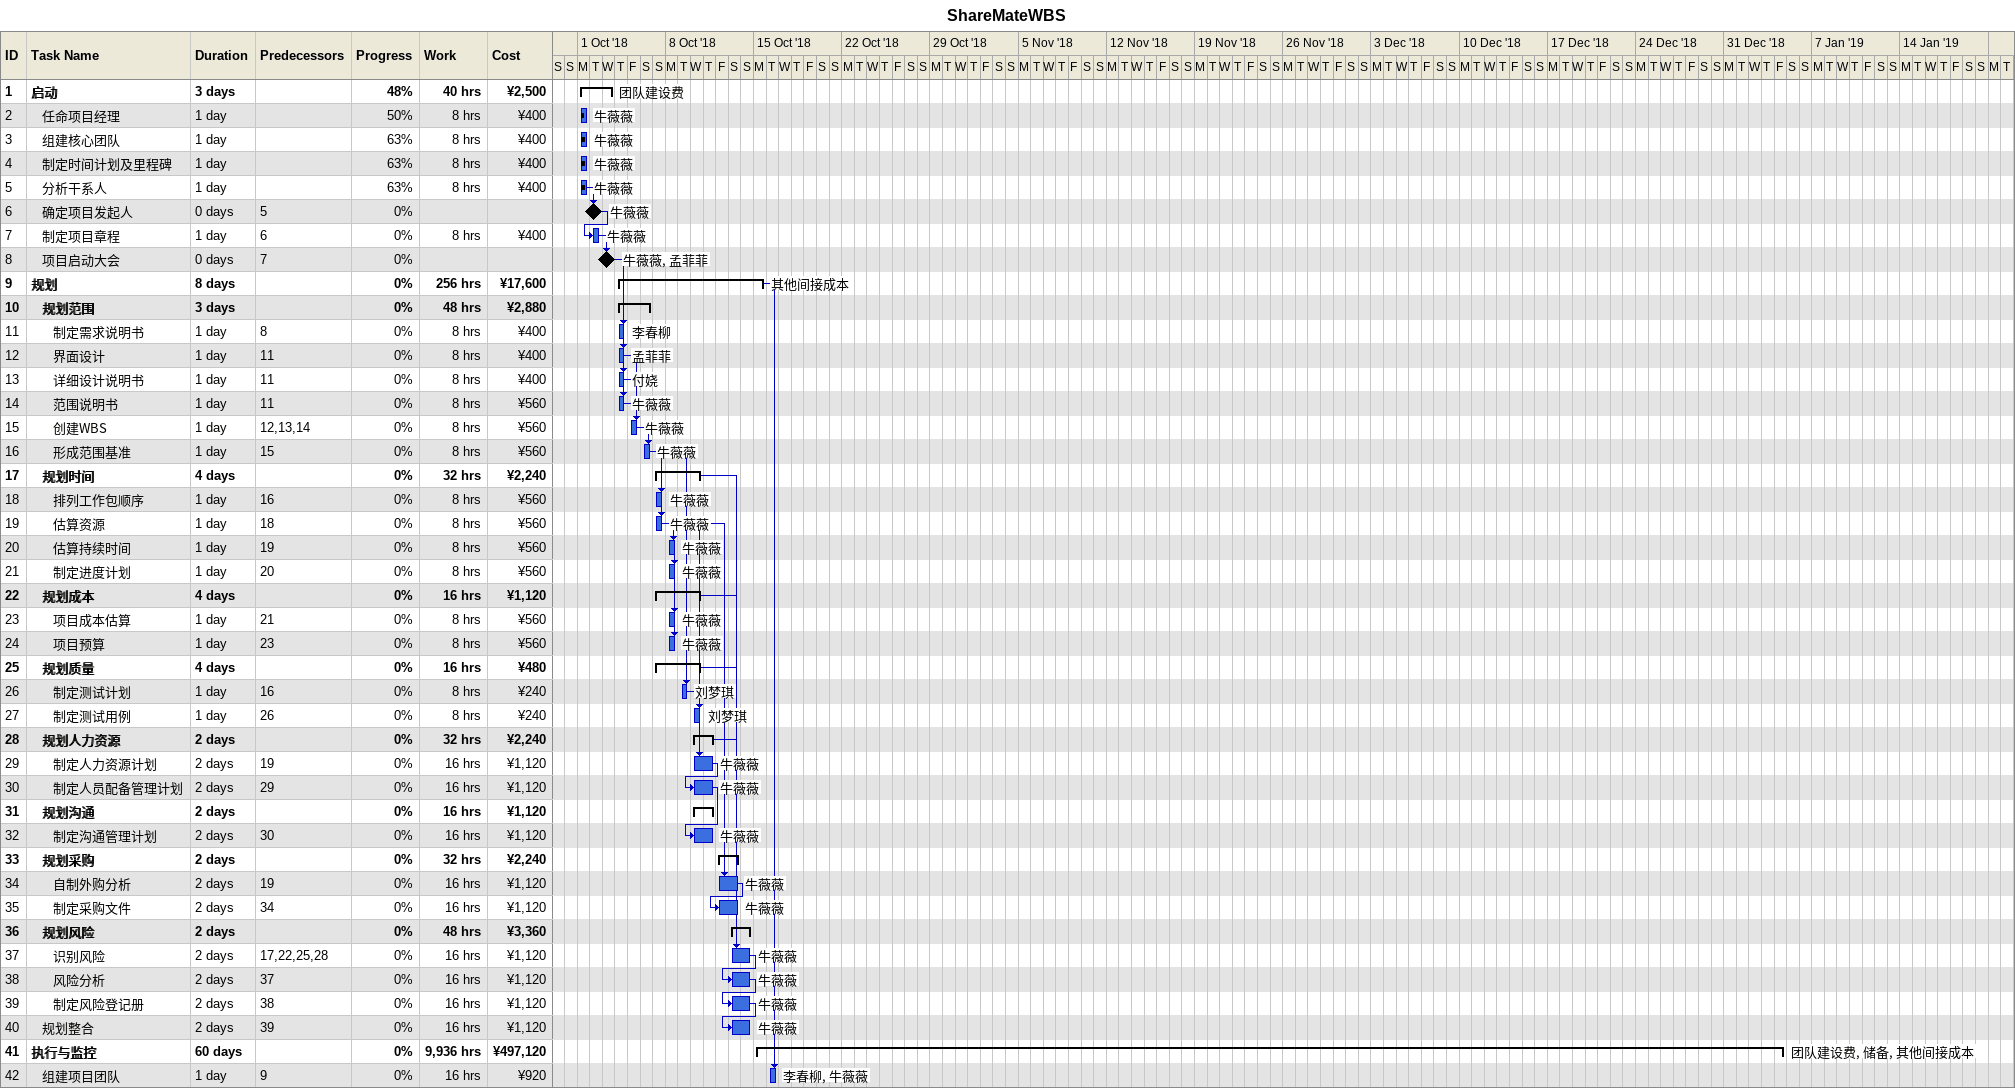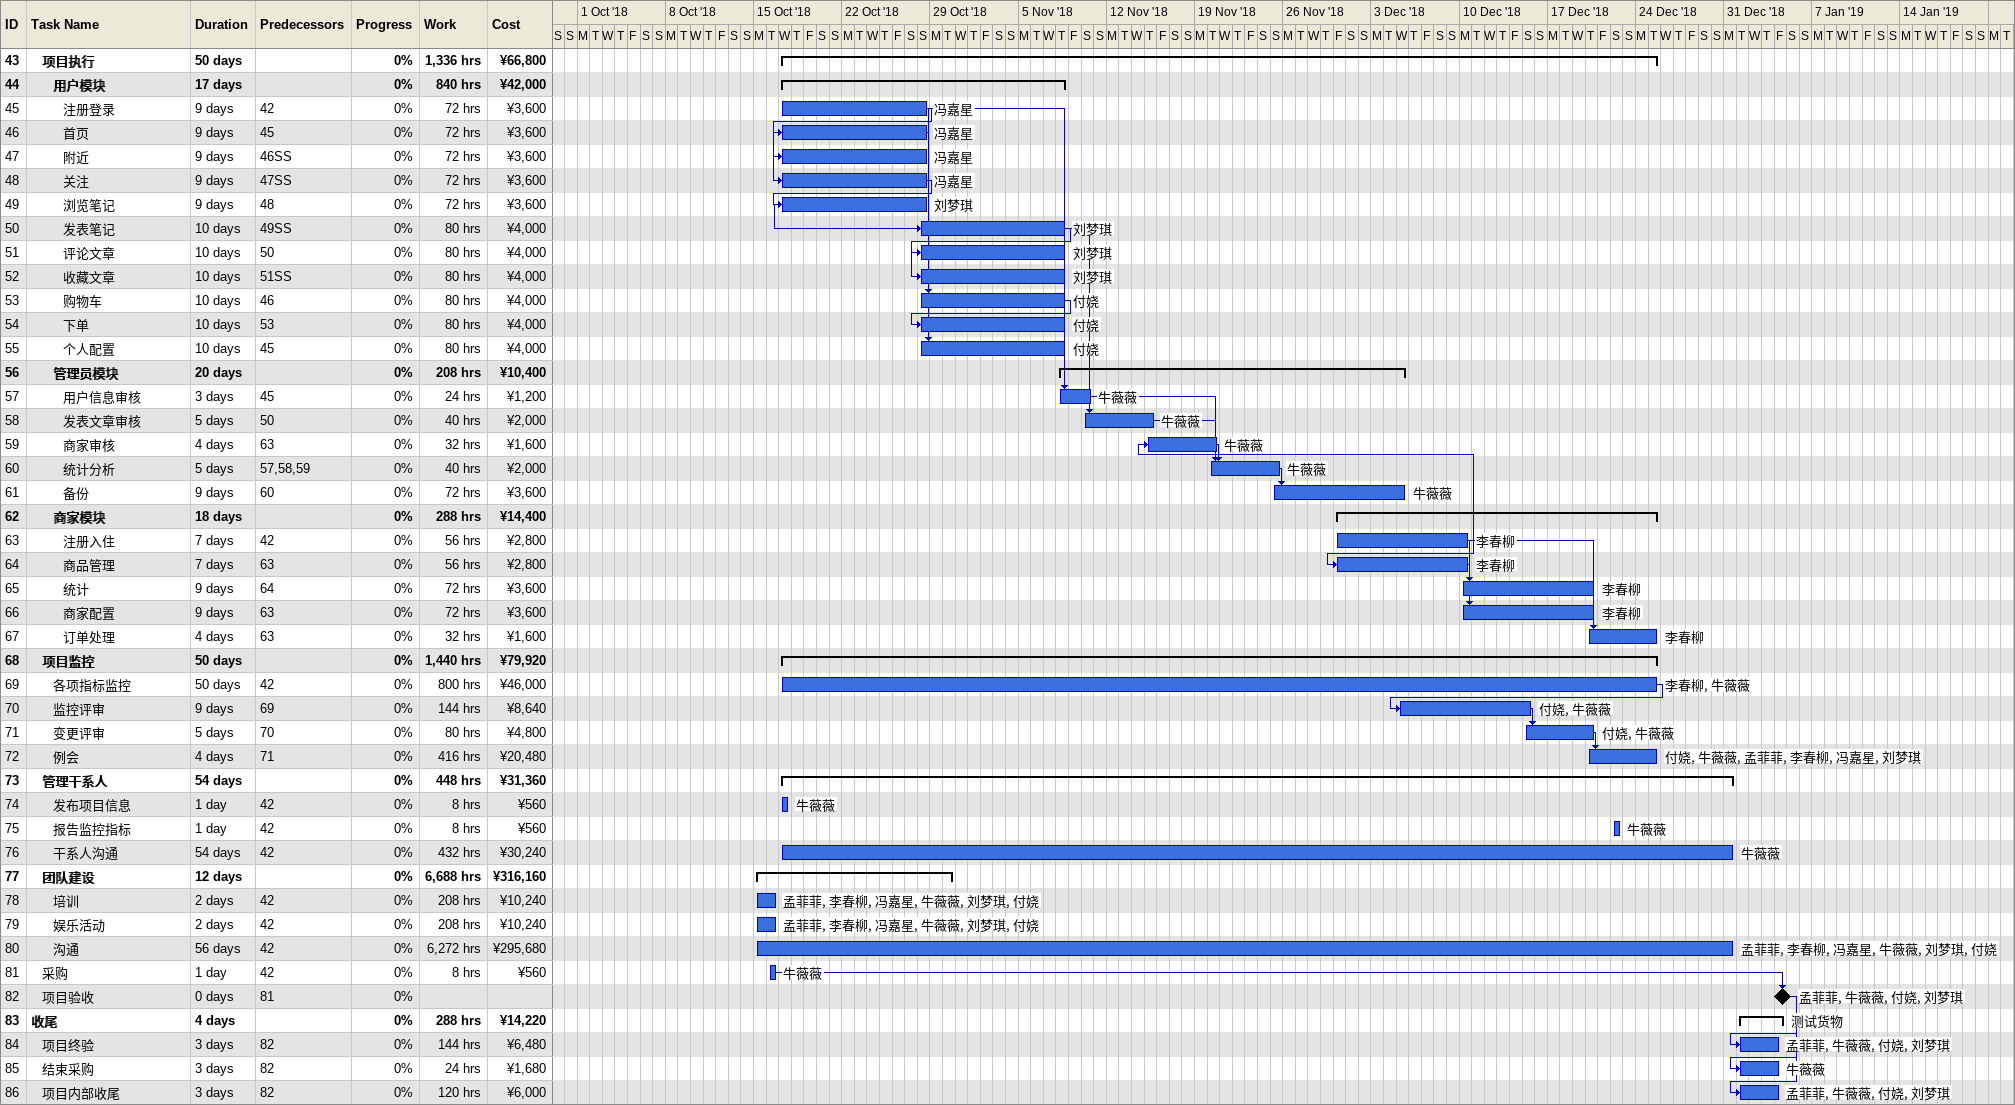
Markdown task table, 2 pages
ShareMateWBS

| ID | Level | Task | Duration | Start | Finish | Predecessors | Resources | % complete | Work (h) | Cost (¥) |
|---|---|---|---|---|---|---|---|---|---|---|
| 1 | 1 | **启动** | 3d | 2018-10-01 | 2018-10-03 |  | 团队建设费 | 48 | 40 | 2500 |
| 2 | 2 | 任命项目经理 | 1d | 2018-10-01 | 2018-10-01 |  | 牛薇薇 | 50 | 8 | 400 |
| 3 | 2 | 组建核心团队 | 1d | 2018-10-01 | 2018-10-01 |  | 牛薇薇 | 63 | 8 | 400 |
| 4 | 2 | 制定时间计划及里程碑 | 1d | 2018-10-01 | 2018-10-01 |  | 牛薇薇 | 63 | 8 | 400 |
| 5 | 2 | 分析干系人 | 1d | 2018-10-01 | 2018-10-01 |  | 牛薇薇 | 63 | 8 | 400 |
| 6 | 2 | 确定项目发起人 | 0d | 2018-10-02 | 2018-10-02 | 5 | 牛薇薇 | 0 |  |  |
| 7 | 2 | 制定项目章程 | 1d | 2018-10-02 | 2018-10-02 | 6 | 牛薇薇 | 0 | 8 | 400 |
| 8 | 2 | 项目启动大会 | 0d | 2018-10-03 | 2018-10-03 | 7 | 牛薇薇, 孟菲菲 | 0 |  |  |
| 9 | 1 | **规划** | 8d | 2018-10-04 | 2018-10-15 |  | 其他间接成本 | 0 | 256 | 17600 |
| 10 | 2 | **规划范围** | 3d | 2018-10-04 | 2018-10-06 |  |  | 0 | 48 | 2880 |
| 11 | 3 | 制定需求说明书 | 1d | 2018-10-04 | 2018-10-04 | 8 | 李春柳 | 0 | 8 | 400 |
| 12 | 3 | 界面设计 | 1d | 2018-10-04 | 2018-10-04 | 11 | 孟菲菲 | 0 | 8 | 400 |
| 13 | 3 | 详细设计说明书 | 1d | 2018-10-04 | 2018-10-04 | 11 | 付娆 | 0 | 8 | 400 |
| 14 | 3 | 范围说明书 | 1d | 2018-10-04 | 2018-10-04 | 11 | 牛薇薇 | 0 | 8 | 560 |
| 15 | 3 | 创建WBS | 1d | 2018-10-05 | 2018-10-05 | 12, 13, 14 | 牛薇薇 | 0 | 8 | 560 |
| 16 | 3 | 形成范围基准 | 1d | 2018-10-06 | 2018-10-06 | 15 | 牛薇薇 | 0 | 8 | 560 |
| 17 | 2 | **规划时间** | 4d | 2018-10-07 | 2018-10-10 |  |  | 0 | 32 | 2240 |
| 18 | 3 | 排列工作包顺序 | 1d | 2018-10-07 | 2018-10-07 | 16 | 牛薇薇 | 0 | 8 | 560 |
| 19 | 3 | 估算资源 | 1d | 2018-10-07 | 2018-10-07 | 18 | 牛薇薇 | 0 | 8 | 560 |
| 20 | 3 | 估算持续时间 | 1d | 2018-10-08 | 2018-10-08 | 19 | 牛薇薇 | 0 | 8 | 560 |
| 21 | 3 | 制定进度计划 | 1d | 2018-10-08 | 2018-10-08 | 20 | 牛薇薇 | 0 | 8 | 560 |
| 22 | 2 | **规划成本** | 4d | 2018-10-07 | 2018-10-10 |  |  | 0 | 16 | 1120 |
| 23 | 3 | 项目成本估算 | 1d | 2018-10-08 | 2018-10-08 | 21 | 牛薇薇 | 0 | 8 | 560 |
| 24 | 3 | 项目预算 | 1d | 2018-10-08 | 2018-10-08 | 23 | 牛薇薇 | 0 | 8 | 560 |
| 25 | 2 | **规划质量** | 4d | 2018-10-07 | 2018-10-10 |  |  | 0 | 16 | 480 |
| 26 | 3 | 制定测试计划 | 1d | 2018-10-09 | 2018-10-09 | 16 | 刘梦琪 | 0 | 8 | 240 |
| 27 | 3 | 制定测试用例 | 1d | 2018-10-10 | 2018-10-10 | 26 | 刘梦琪 | 0 | 8 | 240 |
| 28 | 2 | **规划人力资源** | 2d | 2018-10-10 | 2018-10-11 |  |  | 0 | 32 | 2240 |
| 29 | 3 | 制定人力资源计划 | 2d | 2018-10-10 | 2018-10-11 | 19 | 牛薇薇 | 0 | 16 | 1120 |
| 30 | 3 | 制定人员配备管理计划 | 2d | 2018-10-10 | 2018-10-11 | 29 | 牛薇薇 | 0 | 16 | 1120 |
| 31 | 2 | **规划沟通** | 2d | 2018-10-10 | 2018-10-11 |  |  | 0 | 16 | 1120 |
| 32 | 3 | 制定沟通管理计划 | 2d | 2018-10-10 | 2018-10-11 | 30 | 牛薇薇 | 0 | 16 | 1120 |
| 33 | 2 | **规划采购** | 2d | 2018-10-12 | 2018-10-13 |  |  | 0 | 32 | 2240 |
| 34 | 3 | 自制外购分析 | 2d | 2018-10-12 | 2018-10-13 | 19 | 牛薇薇 | 0 | 16 | 1120 |
| 35 | 3 | 制定采购文件 | 2d | 2018-10-12 | 2018-10-13 | 34 | 牛薇薇 | 0 | 16 | 1120 |
| 36 | 2 | **规划风险** | 2d | 2018-10-13 | 2018-10-14 |  |  | 0 | 48 | 3360 |
| 37 | 3 | 识别风险 | 2d | 2018-10-13 | 2018-10-14 | 17, 22, 25, 28 | 牛薇薇 | 0 | 16 | 1120 |
| 38 | 3 | 风险分析 | 2d | 2018-10-13 | 2018-10-14 | 37 | 牛薇薇 | 0 | 16 | 1120 |
| 39 | 3 | 制定风险登记册 | 2d | 2018-10-13 | 2018-10-14 | 38 | 牛薇薇 | 0 | 16 | 1120 |
| 40 | 2 | 规划整合 | 2d | 2018-10-13 | 2018-10-14 | 39 | 牛薇薇 | 0 | 16 | 1120 |
| 41 | 1 | **执行与监控** | 60d | 2018-10-15 | 2019-01-04 |  | 团队建设费, 储备, 其他间接成本 | 0 | 9936 | 497120 |
| 42 | 2 | 组建项目团队 | 1d | 2018-10-16 | 2018-10-16 | 9 | 李春柳, 牛薇薇 | 0 | 16 | 920 |
| 43 | 2 | **项目执行** | 50d | 2018-10-17 | 2018-12-25 |  |  | 0 | 1336 | 66800 |
| 44 | 3 | **用户模块** | 17d | 2018-10-17 | 2018-11-08 |  |  | 0 | 840 | 42000 |
| 45 | 4 | 注册登录 | 9d | 2018-10-17 | 2018-10-28 | 42 | 冯嘉星 | 0 | 72 | 3600 |
| 46 | 4 | 首页 | 9d | 2018-10-17 | 2018-10-28 | 45 | 冯嘉星 | 0 | 72 | 3600 |
| 47 | 4 | 附近 | 9d | 2018-10-17 | 2018-10-28 | 46SS | 冯嘉星 | 0 | 72 | 3600 |
| 48 | 4 | 关注 | 9d | 2018-10-17 | 2018-10-28 | 47SS | 冯嘉星 | 0 | 72 | 3600 |
| 49 | 4 | 浏览笔记 | 9d | 2018-10-17 | 2018-10-28 | 48 | 刘梦琪 | 0 | 72 | 3600 |
| 50 | 4 | 发表笔记 | 10d | 2018-10-28 | 2018-11-08 | 49SS | 刘梦琪 | 0 | 80 | 4000 |
| 51 | 4 | 评论文章 | 10d | 2018-10-28 | 2018-11-08 | 50 | 刘梦琪 | 0 | 80 | 4000 |
| 52 | 4 | 收藏文章 | 10d | 2018-10-28 | 2018-11-08 | 51SS | 刘梦琪 | 0 | 80 | 4000 |
| 53 | 4 | 购物车 | 10d | 2018-10-28 | 2018-11-08 | 46 | 付娆 | 0 | 80 | 4000 |
| 54 | 4 | 下单 | 10d | 2018-10-28 | 2018-11-08 | 53 | 付娆 | 0 | 80 | 4000 |
| 55 | 4 | 个人配置 | 10d | 2018-10-28 | 2018-11-08 | 45 | 付娆 | 0 | 80 | 4000 |
| 56 | 3 | **管理员模块** | 20d | 2018-11-08 | 2018-12-05 |  |  | 0 | 208 | 10400 |
| 57 | 4 | 用户信息审核 | 3d | 2018-11-08 | 2018-11-10 | 45 | 牛薇薇 | 0 | 24 | 1200 |
| 58 | 4 | 发表文章审核 | 5d | 2018-11-10 | 2018-11-15 | 50 | 牛薇薇 | 0 | 40 | 2000 |
| 59 | 4 | 商家审核 | 4d | 2018-11-15 | 2018-11-20 | 63 | 牛薇薇 | 0 | 32 | 1600 |
| 60 | 4 | 统计分析 | 5d | 2018-11-20 | 2018-11-25 | 57, 58, 59 | 牛薇薇 | 0 | 40 | 2000 |
| 61 | 4 | 备份 | 9d | 2018-11-25 | 2018-12-05 | 60 | 牛薇薇 | 0 | 72 | 3600 |
| 62 | 3 | **商家模块** | 18d | 2018-11-30 | 2018-12-25 |  |  | 0 | 288 | 14400 |
| 63 | 4 | 注册入住 | 7d | 2018-11-30 | 2018-12-10 | 42 | 李春柳 | 0 | 56 | 2800 |
| 64 | 4 | 商品管理 | 7d | 2018-11-30 | 2018-12-10 | 63 | 李春柳 | 0 | 56 | 2800 |
| 65 | 4 | 统计 | 9d | 2018-12-10 | 2018-12-20 | 64 | 李春柳 | 0 | 72 | 3600 |
| 66 | 4 | 商家配置 | 9d | 2018-12-10 | 2018-12-20 | 63 | 李春柳 | 0 | 72 | 3600 |
| 67 | 4 | 订单处理 | 4d | 2018-12-20 | 2018-12-25 | 63 | 李春柳 | 0 | 32 | 1600 |
| 68 | 2 | **项目监控** | 50d | 2018-10-17 | 2018-12-25 |  |  | 0 | 1440 | 79920 |
| 69 | 3 | 各项指标监控 | 50d | 2018-10-17 | 2018-12-25 | 42 | 李春柳, 牛薇薇 | 0 | 800 | 46000 |
| 70 | 3 | 监控评审 | 9d | 2018-12-05 | 2018-12-15 | 69 | 付娆, 牛薇薇 | 0 | 144 | 8640 |
| 71 | 3 | 变更评审 | 5d | 2018-12-15 | 2018-12-20 | 70 | 付娆, 牛薇薇 | 0 | 80 | 4800 |
| 72 | 3 | 例会 | 4d | 2018-12-20 | 2018-12-25 | 71 | 付娆, 牛薇薇, 孟菲菲, 李春柳, 冯嘉星, 刘梦琪 | 0 | 416 | 20480 |
| 73 | 2 | **管理干系人** | 54d | 2018-10-17 | 2018-12-31 |  |  | 0 | 448 | 31360 |
| 74 | 3 | 发布项目信息 | 1d | 2018-10-17 | 2018-10-17 | 42 | 牛薇薇 | 0 | 8 | 560 |
| 75 | 3 | 报告监控指标 | 1d | 2018-12-22 | 2018-12-22 | 42 | 牛薇薇 | 0 | 8 | 560 |
| 76 | 3 | 干系人沟通 | 54d | 2018-10-17 | 2018-12-31 | 42 | 牛薇薇 | 0 | 432 | 30240 |
| 77 | 2 | **团队建设** | 12d | 2018-10-15 | 2018-10-30 |  |  | 0 | 6688 | 316160 |
| 78 | 3 | 培训 | 2d | 2018-10-15 | 2018-10-16 | 42 | 孟菲菲, 李春柳, 冯嘉星, 牛薇薇, 刘梦琪, 付娆 | 0 | 208 | 10240 |
| 79 | 3 | 娱乐活动 | 2d | 2018-10-15 | 2018-10-16 | 42 | 孟菲菲, 李春柳, 冯嘉星, 牛薇薇, 刘梦琪, 付娆 | 0 | 208 | 10240 |
| 80 | 3 | 沟通 | 56d | 2018-10-15 | 2018-12-31 | 42 | 孟菲菲, 李春柳, 冯嘉星, 牛薇薇, 刘梦琪, 付娆 | 0 | 6272 | 295680 |
| 81 | 2 | 采购 | 1d | 2018-10-16 | 2018-10-16 | 42 | 牛薇薇 | 0 | 8 | 560 |
| 82 | 2 | 项目验收 | 0d | 2019-01-04 | 2019-01-04 | 81 | 孟菲菲, 牛薇薇, 付娆, 刘梦琪 | 0 |  |  |
| 83 | 1 | **收尾** | 4d | 2019-01-01 | 2019-01-04 |  | 测试货物 | 0 | 288 | 14220 |
| 84 | 2 | 项目终验 | 3d | 2019-01-01 | 2019-01-04 | 82 | 孟菲菲, 牛薇薇, 付娆, 刘梦琪 | 0 | 144 | 6480 |
| 85 | 2 | 结束采购 | 3d | 2019-01-01 | 2019-01-04 | 82 | 牛薇薇 | 0 | 24 | 1680 |
| 86 | 2 | 项目内部收尾 | 3d | 2019-01-01 | 2019-01-04 | 82 | 孟菲菲, 牛薇薇, 付娆, 刘梦琪 | 0 | 120 | 6000 |
